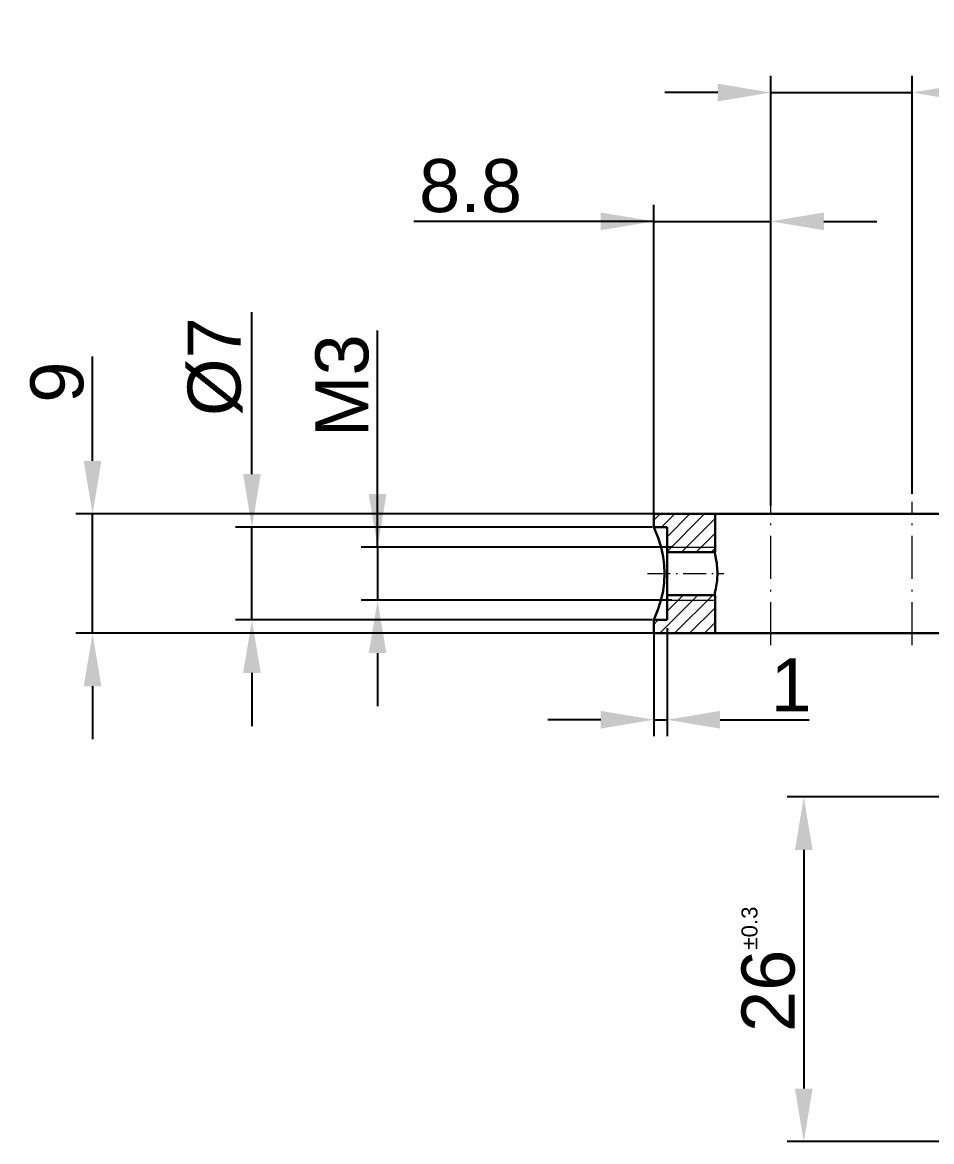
# Model space of a CAD drawing. Extents: x 0 to 594, y 0 to 841.
# Drawn here: x 280.4 to 349, y 476.3 to 560.8 of the extents above; entities that cross this region are included whole.
import ezdxf

# ---------------------------------------------------------------- set-up
doc = ezdxf.new("R2010")
doc.units = 0
doc.linetypes.add('DASHDOT', pattern=[18.5, 12, -3, 0.5, -3])
doc.layers.get('0').update_dxf_attribs({"linetype": 'CONTINUOUS', "lineweight": 30})
doc.layers.get('Defpoints').update_dxf_attribs({"linetype": 'CONTINUOUS'})
for name, color, linetype, lineweight in [('assi ', 5, 'DASHDOT', 15), ('campitura', 2, 'CONTINUOUS', 15), ('linea sottile', 3, 'CONTINUOUS', 15), ('quotatura', 1, 'CONTINUOUS', 15)]:
    doc.layers.add(name, color=color, linetype=linetype, lineweight=lineweight)
doc.styles.add('stile quote', font='arial.ttf', dxfattribs={"height": 4})
doc.dimstyles.get("Standard").update_dxf_attribs({"dimtxt": 0.18, "dimasz": 0.18, "dimexe": 0.18, "dimexo": 0.0625, "dimgap": 0.09, "dimtad": 0, "dimtih": 1, "dimtoh": 1, "dimdec": 4, "dimzin": 0, "dimdsep": 46, "dimtxsty": 'Standard', "dimcen": 0.09, "dimadec": 0, "dimazin": 0, "dimtfac": 1, "dimtdec": 4, "dimtofl": 0, "dimtmove": 0, "dimatfit": 3, "dimfxl": 1, "dimtolj": 1, "dimtzin": 0, "dimarcsym": 0})

# ---------------------------------------------------------------- blocks, each defined once
blk = doc.blocks.new('*D0')
at = {"layer": 'Defpoints', "color": 0}
for p in [(347.488, 555.473), (336.837, 524.588), (347.488, 524.588)]:
    blk.add_point(p, dxfattribs=at)
at = {"layer": 'quotatura', "color": 0, "lineweight": -2, "ltscale": 0.15}
for p, q in [((336.837, 525.213), (336.837, 556.723)), ((347.488, 525.213), (347.488, 556.723)), ((332.837, 555.473), (328.837, 555.473)), ((336.837, 555.473), (347.488, 555.473)), ((351.488, 555.473), (366.742, 555.473))]:
    blk.add_line(p, q, dxfattribs=at)
at = {"layer": 'quotatura', "color": 0}
for points in [[(332.837, 554.806), (332.837, 556.14), (336.837, 555.473)], [(351.488, 556.14), (351.488, 554.806), (347.488, 555.473)]]:
    blk.add_solid(points, dxfattribs=at)
at = {"layer": 'quotatura', "color": 0, "ltscale": 0.25, "insert": (361.115, 558.14), "char_height": 4, "attachment_point": 5, "style": 'stile quote'}
blk.add_mtext('10.6', dxfattribs=at)
blk = doc.blocks.new('*D1')
at = {"layer": 'Defpoints', "color": 0}
for p in [(297.699, 522.688), (328.505, 522.688), (328.505, 515.688)]:
    blk.add_point(p, dxfattribs=at)
at = {"layer": 'quotatura', "color": 0, "lineweight": -2, "ltscale": 0.15}
for p, q in [((297.699, 526.688), (297.699, 538.906)), ((327.88, 522.688), (296.449, 522.688)), ((297.699, 515.688), (297.699, 522.688)), ((327.88, 515.688), (296.449, 515.688)), ((297.699, 511.688), (297.699, 507.688))]:
    blk.add_line(p, q, dxfattribs=at)
at = {"layer": 'quotatura', "color": 0}
for points in [[(297.032, 526.688), (298.365, 526.688), (297.699, 522.688)], [(298.365, 511.688), (297.032, 511.688), (297.699, 515.688)]]:
    blk.add_solid(points, dxfattribs=at)
at = {"layer": 'quotatura', "color": 0, "ltscale": 0.25, "insert": (294.922, 534.797), "char_height": 4, "attachment_point": 5, "rotation": 90, "style": 'stile quote'}
blk.add_mtext('Ø7', dxfattribs=at)
blk = doc.blocks.new('*D4')
at = {"layer": 'Defpoints', "color": 0}
for p in [(417.98, 502.339), (339.319, 476.339), (416.75, 476.339)]:
    blk.add_point(p, dxfattribs=at)
at = {"layer": 'quotatura', "color": 0, "lineweight": -2, "ltscale": 0.15}
for p, q in [((417.355, 502.339), (338.069, 502.339)), ((339.319, 498.339), (339.319, 480.339)), ((416.125, 476.339), (338.069, 476.339))]:
    blk.add_line(p, q, dxfattribs=at)
at = {"layer": 'quotatura', "color": 0}
for points in [[(339.986, 498.339), (338.653, 498.339), (339.319, 502.339)], [(338.653, 480.339), (339.986, 480.339), (339.319, 476.339)]]:
    blk.add_solid(points, dxfattribs=at)
at = {"layer": 'quotatura', "color": 0, "ltscale": 0.25, "insert": (336.652, 489.339), "char_height": 4, "attachment_point": 5, "rotation": 90, "style": 'stile quote'}
blk.add_mtext('\\A2;26{\\H1.200000;%%p0.3}', dxfattribs=at)
blk = doc.blocks.new('*D43')
at = {"layer": 'Defpoints', "color": 0}
for p in [(285.679, 523.688), (354.005, 523.688), (351.698, 514.688)]:
    blk.add_point(p, dxfattribs=at)
at = {"layer": 'quotatura', "color": 0, "lineweight": -2, "ltscale": 0.25}
for p, q in [((285.679, 527.688), (285.679, 535.566)), ((353.38, 523.688), (284.429, 523.688)), ((285.679, 514.688), (285.679, 523.688)), ((351.073, 514.688), (284.429, 514.688)), ((285.679, 510.688), (285.679, 506.688))]:
    blk.add_line(p, q, dxfattribs=at)
at = {"layer": 'quotatura', "color": 0}
for points in [[(285.012, 527.688), (286.346, 527.688), (285.679, 523.688)], [(286.346, 510.688), (285.012, 510.688), (285.679, 514.688)]]:
    blk.add_solid(points, dxfattribs=at)
at = {"layer": 'quotatura', "color": 0, "ltscale": 0.25, "insert": (283.012, 533.627), "char_height": 4, "attachment_point": 5, "rotation": 90, "style": 'stile quote'}
blk.add_mtext('9', dxfattribs=at)
blk = doc.blocks.new('*D45')
at = {"layer": 'Defpoints', "color": 0}
for p in [(330.004, 521.188), (307.176, 517.188), (330.004, 517.188)]:
    blk.add_point(p, dxfattribs=at)
at = {"layer": 'quotatura', "color": 0, "lineweight": -2, "ltscale": 0.25}
for p, q in [((307.176, 521.188), (307.176, 537.526)), ((307.176, 525.188), (307.176, 529.188)), ((329.379, 521.188), (305.926, 521.188)), ((307.176, 521.188), (307.176, 517.188)), ((329.379, 517.188), (305.926, 517.188)), ((307.176, 513.188), (307.176, 509.188))]:
    blk.add_line(p, q, dxfattribs=at)
at = {"layer": 'quotatura', "color": 0}
for points in [[(306.51, 525.188), (307.843, 525.188), (307.176, 521.188)], [(307.843, 513.188), (306.51, 513.188), (307.176, 517.188)]]:
    blk.add_solid(points, dxfattribs=at)
at = {"layer": 'quotatura', "color": 0, "ltscale": 0.25, "insert": (304.509, 533.357), "char_height": 4, "attachment_point": 5, "rotation": 90, "style": 'stile quote'}
blk.add_mtext('M3', dxfattribs=at)
blk = doc.blocks.new('*D47')
at = {"layer": 'Defpoints', "color": 0}
for p in [(336.837, 545.757), (336.837, 523.688), (328.005, 523.138)]:
    blk.add_point(p, dxfattribs=at)
at = {"layer": 'quotatura', "color": 0, "lineweight": -2, "ltscale": 0.25}
for p, q in [((328.005, 523.763), (328.005, 547.007)), ((336.837, 524.313), (336.837, 547.007)), ((328.005, 545.757), (309.919, 545.757)), ((324.005, 545.757), (320.005, 545.757)), ((328.005, 545.757), (336.837, 545.757)), ((340.837, 545.757), (344.837, 545.757))]:
    blk.add_line(p, q, dxfattribs=at)
at = {"layer": 'quotatura', "color": 0}
for points in [[(324.005, 545.09), (324.005, 546.423), (328.005, 545.757)], [(340.837, 546.423), (340.837, 545.09), (336.837, 545.757)]]:
    blk.add_solid(points, dxfattribs=at)
at = {"layer": 'quotatura', "color": 0, "ltscale": 0.25, "insert": (314.188, 548.424), "char_height": 4, "attachment_point": 5, "style": 'stile quote'}
blk.add_mtext('8.8', dxfattribs=at)
blk = doc.blocks.new('*D55')
at = {"layer": 'Defpoints', "color": 0}
for p in [(328.005, 515.688), (329.005, 515.688), (329.005, 508.161)]:
    blk.add_point(p, dxfattribs=at)
at = {"layer": 'quotatura', "color": 0, "lineweight": -2, "ltscale": 0.25}
for p, q in [((328.005, 515.063), (328.005, 506.911)), ((329.005, 515.063), (329.005, 506.911)), ((324.005, 508.161), (320.005, 508.161)), ((328.005, 508.161), (329.005, 508.161)), ((333.005, 508.161), (339.727, 508.161))]:
    blk.add_line(p, q, dxfattribs=at)
at = {"layer": 'quotatura', "color": 0}
for points in [[(324.005, 507.494), (324.005, 508.828), (328.005, 508.161)], [(333.005, 508.828), (333.005, 507.494), (329.005, 508.161)]]:
    blk.add_solid(points, dxfattribs=at)
at = {"layer": 'quotatura', "color": 0, "ltscale": 0.25, "insert": (338.366, 510.794), "char_height": 4, "attachment_point": 5, "style": 'stile quote'}
blk.add_mtext('1', dxfattribs=at)

msp = doc.modelspace()

# ---------------------------------------------------------------- hatches: boundary and pattern name
at = {"layer": 'campitura'}
h = msp.add_hatch(dxfattribs=at)
h.set_pattern_fill('ANSI31', color=256, scale=0.25, style=0)
h.set_pattern_definition([(45, (-229.302, -3.7823), (-0.561266, 0.561266), [])])
edge = h.paths.add_edge_path()
edge.add_line((332.627, 523.688), (328.105, 523.688))
edge.add_line((332.627, 520.809), (332.627, 523.688))
edge.add_line((329.005, 520.809), (332.627, 520.809))
edge.add_line((329.005, 522.688), (329.005, 520.809))
edge.add_line((328.005, 522.688), (329.005, 522.688))
edge.add_line((328.005, 522.688), (328.005, 523.588))
edge = h.paths.add_edge_path()
edge.add_arc((328.105, 523.588), 0.1, 90.03217, 179.96722)
edge = h.paths.add_edge_path()
edge.add_line((329.005, 517.567), (332.627, 517.567))
edge.add_line((329.005, 517.567), (329.005, 515.688))
edge.add_line((328.005, 515.688), (329.005, 515.688))
edge.add_line((328.005, 514.788), (328.005, 515.688))
edge.add_line((332.627, 514.688), (332.627, 517.567))
edge.add_line((332.627, 514.688), (328.105, 514.688))
edge = h.paths.add_edge_path()
edge.add_arc((328.105, 514.788), 0.1, 180.03218, 269.96721)
edge = h.paths.add_edge_path(flags=16)
edge.add_line((328.032, 523.662), (328.036, 523.662))
edge = h.paths.add_edge_path(flags=16)
edge.add_line((328.032, 514.713), (328.036, 514.713))

# ---------------------------------------------------------------- linework, layer by layer
at = {"color": 7, "ltscale": 0.022501}
for p, q in [((328.005, 522.688), (328.005, 523.588)), ((328.005, 514.788), (328.005, 515.688))]:
    msp.add_line(p, q, dxfattribs=at)
at = {"color": 7, "ltscale": 8.39233e-05}
msp.add_line((328.032, 523.662), (328.036, 523.662), dxfattribs=at)
at = {"color": 7, "ltscale": 0.113058}
for p, q in [((332.627, 523.688), (328.105, 523.688)), ((332.627, 514.688), (328.105, 514.688))]:
    msp.add_line(p, q, dxfattribs=at)
at = {"color": 7, "ltscale": 0.071976}
for p, q in [((332.627, 520.809), (332.627, 523.688)), ((332.627, 514.688), (332.627, 517.567))]:
    msp.add_line(p, q, dxfattribs=at)
at = {"color": 7, "ltscale": 0.105244}
msp.add_line((332.628, 523.688), (336.837, 523.688), dxfattribs=at)
at = {"color": 7, "ltscale": 0.266251}
for p, q in [((347.488, 523.688), (336.837, 523.688)), ((347.488, 514.688), (336.837, 514.688))]:
    msp.add_line(p, q, dxfattribs=at)
at = {"color": 7, "ltscale": 0.105269}
msp.add_line((347.488, 523.688), (351.698, 523.688), dxfattribs=at)
at = {"color": 7, "ltscale": 0.025}
for p, q in [((328.005, 522.688), (329.005, 522.688)), ((328.005, 515.688), (329.005, 515.688))]:
    msp.add_line(p, q, dxfattribs=at)
at = {"color": 7, "ltscale": 0.046976}
for p, q in [((329.005, 522.688), (329.005, 520.809)), ((329.005, 517.567), (329.005, 515.688))]:
    msp.add_line(p, q, dxfattribs=at)
at = {"color": 7, "ltscale": 0.090558}
for p, q in [((329.005, 520.809), (332.627, 520.809)), ((329.005, 517.567), (332.627, 517.567))]:
    msp.add_line(p, q, dxfattribs=at)
at = {"color": 7, "ltscale": 0.021095}
msp.add_line((329.005, 519.965), (329.005, 520.809), dxfattribs=at)
at = {"color": 7, "ltscale": 0.059953}
msp.add_line((329.005, 517.567), (329.005, 519.965), dxfattribs=at)
at = {"color": 7, "ltscale": 8.54492e-05}
msp.add_line((328.032, 514.713), (328.036, 514.713), dxfattribs=at)
at = {"color": 7, "ltscale": 0.105278}
msp.add_line((332.626, 514.688), (336.837, 514.688), dxfattribs=at)
at = {"color": 7, "ltscale": 0.105624}
msp.add_line((347.488, 514.688), (351.712, 514.688), dxfattribs=at)
at = {"color": 7}
for points in [[(328.005, 522.688), (328.33, 521.877), (328.552, 521.171), (328.711, 520.462), (328.795, 519.838), (328.825, 519.188)], [(332.627, 520.809), (332.623, 520.807), (332.619, 520.804), (332.616, 520.799), (332.613, 520.782), (332.613, 520.77)], [(332.613, 520.77), (332.629, 520.638), (332.711, 520.21), (332.751, 519.965)], [(332.613, 517.605), (332.623, 517.701), (332.69, 518.05), (332.781, 518.659), (332.808, 519.273), (332.763, 519.873), (332.751, 519.965)], [(328.825, 519.188), (328.793, 518.517), (328.704, 517.877), (328.538, 517.153), (328.309, 516.441), (328.005, 515.688)], [(332.627, 517.567), (332.623, 517.568), (332.619, 517.571), (332.616, 517.576), (332.613, 517.593), (332.613, 517.605)]]:
    msp.add_lwpolyline(points, dxfattribs=at)
for centre, start, end in [((328.105, 523.588), 90.03217, 179.96722), ((328.105, 514.788), 180.03218, 269.96721)]:
    msp.add_arc(centre, 0.1, start, end, dxfattribs=at)
at = {"layer": 'assi ', "linetype": 'DASHDOT', "ltscale": 0.270001}
for p, q in [((336.837, 513.788), (336.837, 524.588)), ((347.488, 513.788), (347.488, 524.588))]:
    msp.add_line(p, q, dxfattribs=at)
at = {"layer": 'assi ', "linetype": 'DASHDOT', "ltscale": 0.144112}
msp.add_line((327.524, 519.188), (333.289, 519.188), dxfattribs=at)
at = {"layer": 'linea sottile', "ltscale": 0.090558}
for p, q in [((329.005, 521.188), (332.627, 521.188)), ((329.005, 517.188), (332.627, 517.188))]:
    msp.add_line(p, q, dxfattribs=at)

# ---------------------------------------------------------------- dimensions: what is measured, and where the dimension line sits
at = {"layer": 'quotatura', "ltscale": 0.15}
dim = msp.add_linear_dim(base=(347.488, 555.473), p1=(336.837, 524.588), p2=(347.488, 524.588), text='10.6', dimstyle='Standard', override={"dimtxt": 4, "dimasz": 4, "dimexe": 1.25, "dimexo": 0.625, "dimgap": 0.625, "dimtad": 1, "dimtih": 0, "dimtoh": 0, "dimdec": 2, "dimzin": 8, "dimtxsty": 'stile quote', "dimcen": 2.5, "dimtdec": 2, "dimtofl": 1, "dimatfit": 0, "dimtolj": 0, "dimtzin": 8}, dxfattribs=at)
dim.commit()
dim.dimension.update_dxf_attribs({"geometry": '*D0', "text_midpoint": (361.115, 558.14)})
at = {"layer": 'quotatura', "ltscale": 0.25}
dim = msp.add_linear_dim(base=(336.837, 545.757), p1=(328.005, 523.138), p2=(336.837, 523.688), text='8.8', dimstyle='Standard', override={"dimtxt": 4, "dimasz": 4, "dimexe": 1.25, "dimexo": 0.625, "dimgap": 0.625, "dimtad": 1, "dimtih": 0, "dimtoh": 0, "dimdec": 2, "dimzin": 8, "dimtxsty": 'stile quote', "dimcen": 2.5, "dimtdec": 2, "dimtofl": 1, "dimatfit": 0, "dimtolj": 0, "dimtzin": 8}, dxfattribs=at)
dim.commit()
dim.dimension.update_dxf_attribs({"geometry": '*D47', "text_midpoint": (314.188, 545.757), "dimtype": 160})
at = {"layer": 'quotatura', "ltscale": 0.15}
dim = msp.add_linear_dim(base=(297.699, 522.688), p1=(328.505, 515.688), p2=(328.505, 522.688), angle=90, text='Ø7', dimstyle='Standard', override={"dimtxt": 4, "dimasz": 4, "dimexe": 1.25, "dimexo": 0.625, "dimgap": 0.625, "dimtad": 1, "dimtih": 0, "dimtoh": 0, "dimdec": 2, "dimzin": 8, "dimtxsty": 'stile quote', "dimcen": 2.5, "dimtdec": 2, "dimtofl": 1, "dimatfit": 0, "dimtolj": 0, "dimtzin": 8}, dxfattribs=at)
dim.commit()
dim.dimension.update_dxf_attribs({"geometry": '*D1', "text_midpoint": (294.922, 534.797)})
at = {"layer": 'quotatura', "ltscale": 0.25}
dim = msp.add_linear_dim(base=(307.176, 517.188), p1=(330.004, 521.188), p2=(330.004, 517.188), angle=90, text='M3', dimstyle='Standard', override={"dimtxt": 4, "dimasz": 4, "dimexe": 1.25, "dimexo": 0.625, "dimgap": 0.625, "dimtad": 1, "dimtih": 0, "dimtoh": 0, "dimdec": 2, "dimzin": 8, "dimtxsty": 'stile quote', "dimcen": 2.5, "dimtdec": 2, "dimtofl": 1, "dimatfit": 0, "dimtolj": 0, "dimtzin": 8}, dxfattribs=at)
dim.commit()
dim.dimension.update_dxf_attribs({"geometry": '*D45', "text_midpoint": (307.176, 533.357), "dimtype": 160})
dim = msp.add_linear_dim(base=(285.679, 523.688), p1=(351.698, 514.688), p2=(354.005, 523.688), angle=90, dimstyle='Standard', override={"dimtxt": 4, "dimasz": 4, "dimexe": 1.25, "dimexo": 0.625, "dimgap": 0.625, "dimtad": 1, "dimtih": 0, "dimtoh": 0, "dimdec": 2, "dimzin": 8, "dimtxsty": 'stile quote', "dimcen": 2.5, "dimtdec": 2, "dimtofl": 1, "dimatfit": 0, "dimtolj": 0, "dimtzin": 8}, dxfattribs=at)
dim.commit()
dim.dimension.update_dxf_attribs({"geometry": '*D43', "text_midpoint": (283.012, 533.627)})
dim = msp.add_linear_dim(base=(329.005, 508.161), p1=(328.005, 515.688), p2=(329.005, 515.688), dimstyle='Standard', override={"dimtxt": 4, "dimasz": 4, "dimexe": 1.25, "dimexo": 0.625, "dimgap": 0.625, "dimtad": 1, "dimtih": 0, "dimtoh": 0, "dimdec": 2, "dimzin": 8, "dimtxsty": 'stile quote', "dimcen": 2.5, "dimtdec": 2, "dimtofl": 1, "dimatfit": 0, "dimtolj": 0, "dimtzin": 8}, dxfattribs=at)
dim.commit()
dim.dimension.update_dxf_attribs({"geometry": '*D55', "text_midpoint": (338.366, 510.794)})
at = {"layer": 'quotatura', "ltscale": 0.15}
dim = msp.add_linear_dim(base=(339.319, 476.339), p1=(417.98, 502.339), p2=(416.75, 476.339), angle=90, dimstyle='Standard', override={"dimtxt": 4, "dimasz": 4, "dimexe": 1.25, "dimexo": 0.625, "dimgap": 0.625, "dimtad": 1, "dimtih": 0, "dimtoh": 0, "dimdec": 2, "dimzin": 8, "dimtxsty": 'stile quote', "dimcen": 2.5, "dimtol": 1, "dimlim": 0, "dimtp": 0.3, "dimtm": 0.3, "dimtfac": 0.3, "dimtdec": 2, "dimtofl": 1, "dimatfit": 0, "dimtolj": 2, "dimtzin": 8}, dxfattribs=at)
dim.commit()
dim.dimension.update_dxf_attribs({"geometry": '*D4', "text_midpoint": (336.652, 489.339)})

doc.saveas('drawing.dxf')
